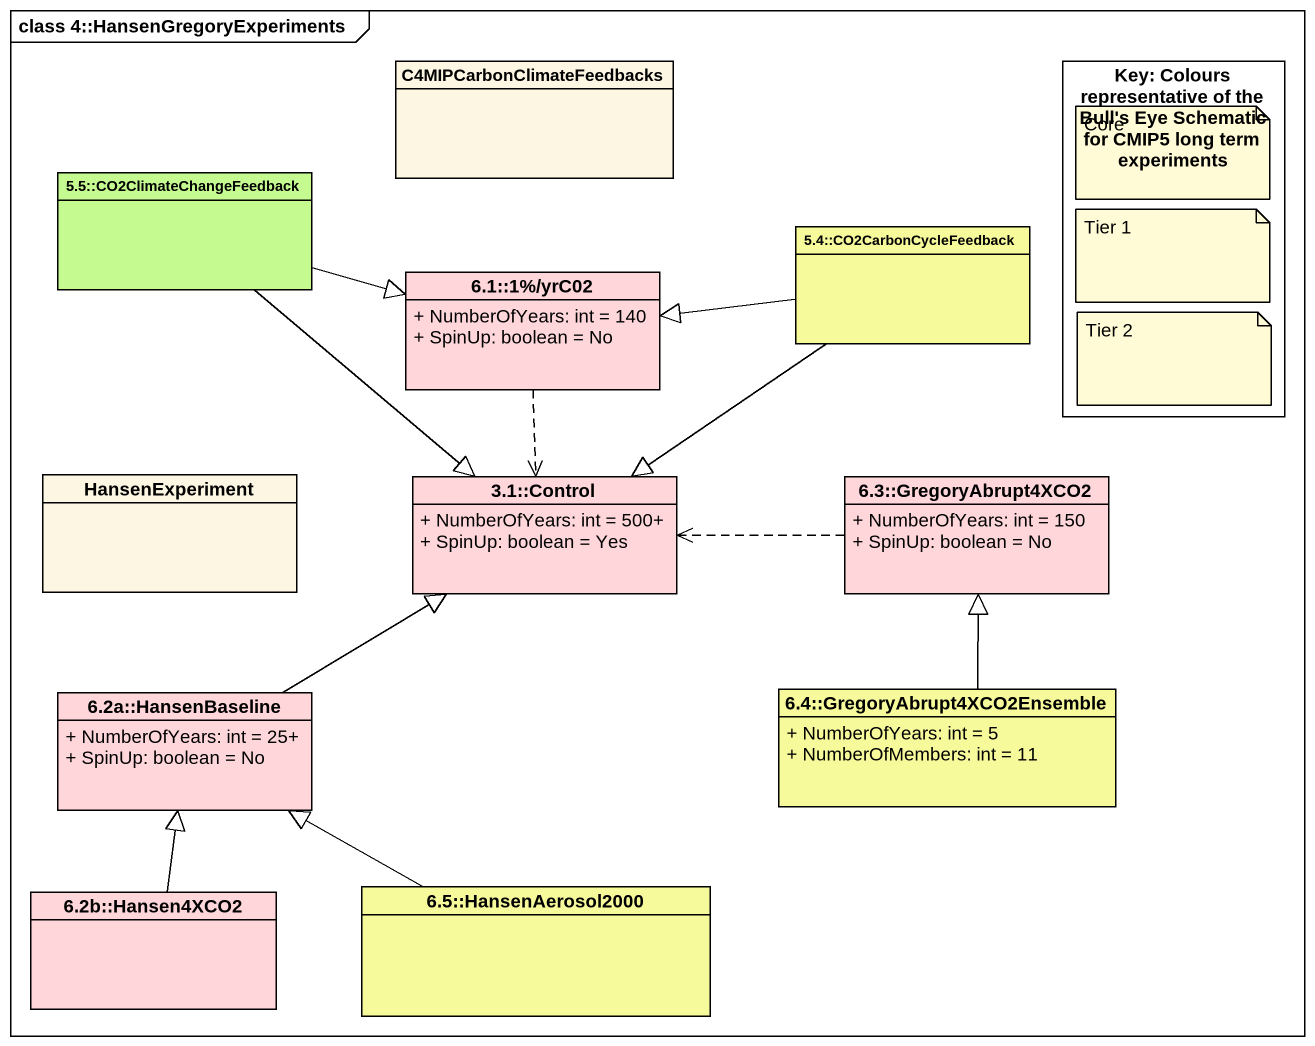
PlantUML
@startuml
mainframe class 4::HansenGregoryExperiments
allowmixing
hide circle
hide empty members
skinparam classAttributeIconSize 0
class C4MIPCarbonClimateFeedbacks
rectangle "Key: Colours representative of the Bull's Eye Schematic for CMIP5 long term experiments" as Key_Colours_representative
class "5.5::CO2ClimateChangeFeedback" as c5_5_CO2ClimateChangeFeedback #C4FA90
class "5.4::CO2CarbonCycleFeedback" as c5_4_CO2CarbonCycleFeedback #F7FA9B
class "6.1::1%/yrC02" as c6_1_1_yrC02 #FFD7DB {
  + NumberOfYears: int = 140
  + SpinUp: boolean = No
}
class HansenExperiment
class "3.1::Control" as c3_1_Control #FFD7DB {
  + NumberOfYears: int = 500+
  + SpinUp: boolean = Yes
}
class "6.3::GregoryAbrupt4XCO2" as c6_3_GregoryAbrupt4XCO2 #FFD7DB {
  + NumberOfYears: int = 150
  + SpinUp: boolean = No
}
class "6.2a::HansenBaseline" as c6_2a_HansenBaseline #FFD7DB {
  + NumberOfYears: int = 25+
  + SpinUp: boolean = No
}
class "6.4::GregoryAbrupt4XCO2Ensemble" as c6_4_GregoryAbrupt4XCO2Ensemb #F7FA9B {
  + NumberOfYears: int = 5
  + NumberOfMembers: int = 11
}
class "6.2b::Hansen4XCO2" as c6_2b_Hansen4XCO2 #FFD7DB
class "6.5::HansenAerosol2000" as c6_5_HansenAerosol2000 #F7FA9B
c5_5_CO2ClimateChangeFeedback -right-|> c6_1_1_yrC02
c5_5_CO2ClimateChangeFeedback --|> c3_1_Control
c5_4_CO2CarbonCycleFeedback -left-|> c6_1_1_yrC02
c5_4_CO2CarbonCycleFeedback --|> c3_1_Control
c6_1_1_yrC02 ..> c3_1_Control
c6_3_GregoryAbrupt4XCO2 .left.> c3_1_Control
c6_2a_HansenBaseline -up-|> c3_1_Control
c6_4_GregoryAbrupt4XCO2Ensemb -up-|> c6_3_GregoryAbrupt4XCO2
c6_2b_Hansen4XCO2 -up-|> c6_2a_HansenBaseline
c6_5_HansenAerosol2000 -left-|> c6_2a_HansenBaseline
note as N1
  Core
end note
note as N2
  Tier 1
end note
note as N3
  Tier 2
end note
@enduml
